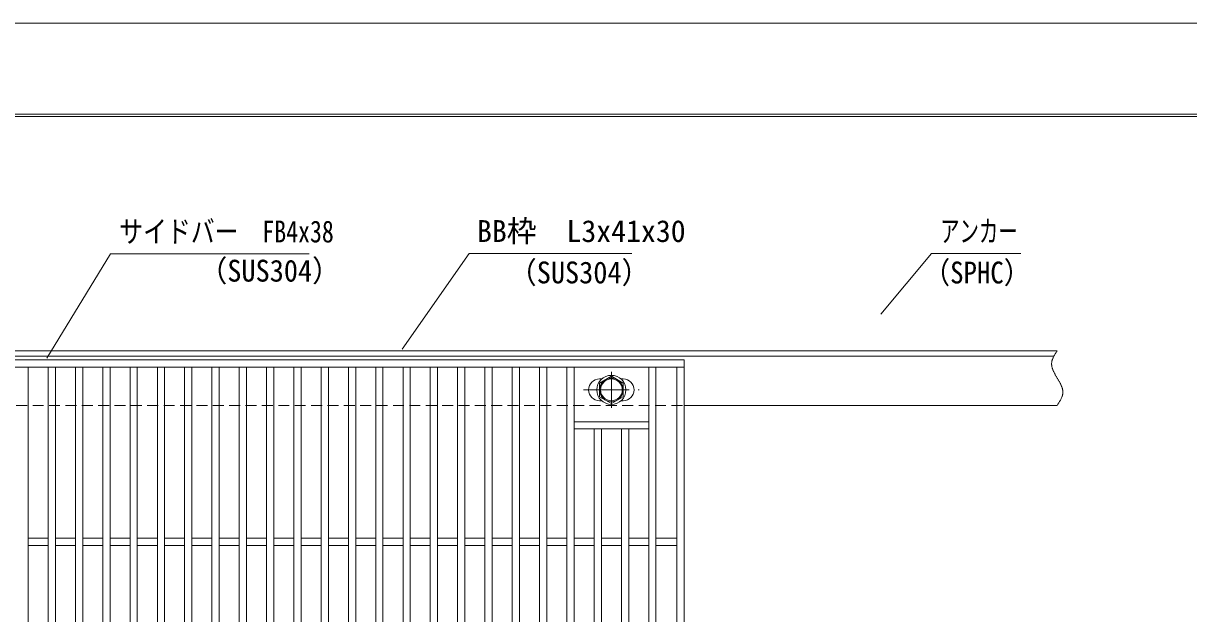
# Model space of a CAD drawing. Units: millimetres, scale not verified. Extents: x -1050 to 1050, y -742 to 742.
# Drawn here: x -159 to 482, y 418 to 742 of the extents above; entities that cross this region are included whole.
import ezdxf
from ezdxf.enums import TextEntityAlignment as Align

# ---------------------------------------------------------------- set-up
doc = ezdxf.new("R2010")
doc.units = ezdxf.units.MM
doc.header["$LTSCALE"] = 5
for name, pattern in [('CHAIN1', [8, 5, -1, 1, -1]), ('DASHED1', [1.8, 1.2, -0.6]), ('DOUBLE_CHAIN1', [8.8, 5, -1, 0.6, -0.6, 0.6, -1])]:
    doc.linetypes.add(name, pattern=pattern)
for name, color, linetype, lineweight in [('0-0_7-図\u3000枠', 4, 'Continuous', 9), ('0-1_寸法注釈', 2, 'Continuous', 9), ('0-3_DEFPOINTS', 134, 'Continuous', 9), ('0-4_蓋', 5, 'Continuous', 9), ('0-6_想像線', 134, 'DOUBLE_CHAIN1', 9), ('0-7_中心線', 6, 'CHAIN1', 9), ('0-8_枠', 7, 'Continuous', 9), ('0-9_溝開口', 4, 'DASHED1', 9), ('0-B_締付部品', 7, 'Continuous', 9)]:
    doc.layers.add(name, color=color, linetype=linetype, lineweight=lineweight)
doc.styles.add('ＭＳ ゴシック', font='')
doc.styles.get('ＭＳ ゴシック').set_extended_font_data('MS Gothic')

msp = doc.modelspace()

# ---------------------------------------------------------------- linework, layer by layer
at = {"layer": '0-0_7-図\u3000枠'}
msp.add_line((-973.75, 691.25), (998.75, 691.25), dxfattribs=at)
msp.add_lwpolyline([(-975, 692.5), (1000, 692.5), (1000, -692.5)], dxfattribs=at)
at = {"layer": '0-1_寸法注釈'}
for points in [[(-1.475, 615.749), (-110.699, 615.749), (-145.749, 558.322)], [(175.814, 615.968), (86.447, 615.968), (49.664, 563.288)], [(389.478, 615.968), (340.425, 615.968), (312.702, 582.538)]]:
    msp.add_lwpolyline(points, dxfattribs=at)
at = {"layer": '0-3_DEFPOINTS'}
msp.add_lwpolyline([(-1050, -742.5), (-1050, 742.5), (1050, 742.5), (1050, -742.5)], close=True, dxfattribs=at)
at = {"layer": '0-4_蓋'}
for p, q in [((204.55, 557.475), (-790.45, 557.475)), ((204.55, 157.475), (204.55, 557.475)), ((204.55, 553.475), (-790.45, 553.475)), ((-155.95, 553.475), (-155.95, 161.475)), ((-144.95, 553.475), (-144.95, 161.475)), ((-140.95, 553.475), (-140.95, 161.475)), ((-129.95, 553.475), (-129.95, 161.475)), ((-125.95, 553.475), (-125.95, 161.475)), ((-114.95, 553.475), (-114.95, 161.475)), ((-110.95, 553.475), (-110.95, 161.475)), ((-99.95, 553.475), (-99.95, 161.475)), ((-95.95, 553.475), (-95.95, 161.475)), ((-84.95, 553.475), (-84.95, 161.475)), ((-80.95, 553.475), (-80.95, 161.475)), ((-69.95, 553.475), (-69.95, 161.475)), ((-65.95, 553.475), (-65.95, 161.475)), ((-54.95, 553.475), (-54.95, 161.475)), ((-50.95, 553.475), (-50.95, 161.475)), ((-39.95, 553.475), (-39.95, 161.475)), ((-35.95, 553.475), (-35.95, 161.475)), ((-24.95, 553.475), (-24.95, 161.475)), ((-20.95, 553.475), (-20.95, 161.475)), ((-9.95, 553.475), (-9.95, 161.475)), ((-5.95, 553.475), (-5.95, 161.475)), ((5.05, 553.475), (5.05, 161.475)), ((9.05, 553.475), (9.05, 161.475)), ((20.05, 553.475), (20.05, 161.475)), ((24.05, 553.475), (24.05, 161.475)), ((35.05, 553.475), (35.05, 161.475)), ((39.05, 553.475), (39.05, 161.475)), ((50.05, 553.475), (50.05, 161.475)), ((54.05, 553.475), (54.05, 161.475)), ((65.05, 553.475), (65.05, 161.475)), ((69.05, 553.475), (69.05, 161.475)), ((80.05, 553.475), (80.05, 161.475)), ((84.05, 553.475), (84.05, 161.475)), ((95.05, 553.475), (95.05, 161.475)), ((99.05, 553.475), (99.05, 161.475)), ((110.05, 553.475), (110.05, 161.475)), ((114.05, 553.475), (114.05, 161.475)), ((125.05, 553.475), (125.05, 161.475)), ((129.05, 553.475), (129.05, 161.475)), ((140.05, 553.475), (140.05, 161.475)), ((144.05, 553.475), (144.05, 161.475)), ((185.05, 553.475), (185.05, 161.475)), ((189.05, 553.475), (189.05, 161.475)), ((200.55, 161.475), (200.55, 553.475)), ((158.05, 546.978), (159.262, 546.978)), ((169.838, 546.978), (171.05, 546.978)), ((158.05, 534.978), (159.255, 534.978)), ((169.845, 534.978), (171.05, 534.978)), ((185.05, 523.475), (144.05, 523.475)), ((185.05, 519.475), (144.05, 519.475)), ((155.05, 519.475), (155.05, 195.475)), ((159.05, 519.475), (159.05, 195.475)), ((170.05, 519.475), (170.05, 195.475)), ((174.05, 519.475), (174.05, 195.475)), ((-144.95, 459.475), (-155.95, 459.475)), ((-144.95, 455.475), (-155.95, 455.475)), ((-129.95, 459.475), (-140.95, 459.475)), ((-129.95, 455.475), (-140.95, 455.475)), ((-114.95, 459.475), (-125.95, 459.475)), ((-114.95, 455.475), (-125.95, 455.475)), ((-99.95, 459.475), (-110.95, 459.475)), ((-99.95, 455.475), (-110.95, 455.475)), ((-84.95, 459.475), (-95.95, 459.475)), ((-84.95, 455.475), (-95.95, 455.475)), ((-69.95, 459.475), (-80.95, 459.475)), ((-69.95, 455.475), (-80.95, 455.475)), ((-54.95, 459.475), (-65.95, 459.475)), ((-54.95, 455.475), (-65.95, 455.475)), ((-39.95, 459.475), (-50.95, 459.475)), ((-39.95, 455.475), (-50.95, 455.475)), ((-24.95, 459.475), (-35.95, 459.475)), ((-24.95, 455.475), (-35.95, 455.475)), ((-9.95, 459.475), (-20.95, 459.475)), ((-9.95, 455.475), (-20.95, 455.475)), ((5.05, 459.475), (-5.95, 459.475)), ((5.05, 455.475), (-5.95, 455.475)), ((20.05, 459.475), (9.05, 459.475)), ((20.05, 455.475), (9.05, 455.475)), ((35.05, 459.475), (24.05, 459.475)), ((35.05, 455.475), (24.05, 455.475)), ((50.05, 459.475), (39.05, 459.475)), ((50.05, 455.475), (39.05, 455.475)), ((65.05, 459.475), (54.05, 459.475)), ((65.05, 455.475), (54.05, 455.475)), ((80.05, 459.475), (69.05, 459.475)), ((80.05, 455.475), (69.05, 455.475)), ((95.05, 459.475), (84.05, 459.475)), ((95.05, 455.475), (84.05, 455.475)), ((110.05, 459.475), (99.05, 459.475)), ((110.05, 455.475), (99.05, 455.475)), ((125.05, 459.475), (114.05, 459.475)), ((125.05, 455.475), (114.05, 455.475)), ((140.05, 459.475), (129.05, 459.475)), ((140.05, 455.475), (129.05, 455.475)), ((155.05, 459.475), (144.05, 459.475)), ((155.05, 455.475), (144.05, 455.475)), ((170.05, 459.475), (159.05, 459.475)), ((170.05, 455.475), (159.05, 455.475)), ((185.05, 459.475), (174.05, 459.475)), ((185.05, 455.475), (174.05, 455.475)), ((200.55, 459.475), (189.05, 459.475)), ((200.55, 455.475), (189.05, 455.475))]:
    msp.add_line(p, q, dxfattribs=at)
for centre, start, end in [((158.05, 540.978), 90, 270), ((171.05, 540.978), 270, 90)]:
    msp.add_arc(centre, 6, start, end, dxfattribs=at)
at = {"layer": '0-6_想像線'}
for points in [[(409.55, 562.475), (409.359, 562.182), (409.169, 561.888), (408.98, 561.595), (408.792, 561.301), (408.608, 561.007), (408.427, 560.714), (408.249, 560.42), (408.076, 560.126), (407.909, 559.831), (407.747, 559.537), (407.592, 559.242), (407.443, 558.947), (407.303, 558.652), (407.171, 558.357), (407.048, 558.061), (406.935, 557.765), (406.832, 557.468), (406.741, 557.172), (406.661, 556.874), (406.593, 556.577), (406.538, 556.279), (406.497, 555.98), (406.47, 555.681), (406.458, 555.381), (406.46, 555.081), (406.476, 554.781), (406.505, 554.48), (406.547, 554.178), (406.601, 553.876), (406.666, 553.574), (406.743, 553.272), (406.829, 552.969), (406.926, 552.665), (407.032, 552.362), (407.147, 552.058), (407.27, 551.753), (407.401, 551.449), (407.538, 551.144), (407.683, 550.839)], [(407.683, 550.839), (407.833, 550.534), (407.989, 550.229), (408.15, 549.923), (408.316, 549.617), (408.485, 549.312), (408.657, 549.006), (408.833, 548.7), (409.01, 548.394), (409.189, 548.087), (409.369, 547.781), (409.55, 547.475)], [(411.417, 544.111), (411.267, 544.416), (411.111, 544.721), (410.95, 545.027), (410.784, 545.333), (410.615, 545.638), (410.443, 545.944), (410.267, 546.25), (410.09, 546.556), (409.911, 546.863), (409.731, 547.169), (409.55, 547.475)], [(409.55, 532.475), (409.741, 532.768), (409.931, 533.062), (410.12, 533.355), (410.308, 533.649), (410.492, 533.943), (410.673, 534.236), (410.851, 534.53), (411.024, 534.824), (411.191, 535.119), (411.353, 535.413), (411.508, 535.708), (411.657, 536.003), (411.797, 536.298), (411.929, 536.593), (412.052, 536.889), (412.165, 537.185), (412.268, 537.481), (412.359, 537.778), (412.439, 538.076), (412.507, 538.373), (412.562, 538.671), (412.603, 538.97), (412.63, 539.269), (412.642, 539.569), (412.64, 539.869), (412.624, 540.169), (412.595, 540.47), (412.553, 540.772), (412.499, 541.074), (412.434, 541.376), (412.357, 541.678), (412.271, 541.981), (412.174, 542.285), (412.068, 542.588), (411.953, 542.892), (411.83, 543.197), (411.699, 543.501), (411.562, 543.806), (411.417, 544.111)]]:
    msp.add_lwpolyline(points, dxfattribs=at)
at = {"layer": '0-7_中心線'}
for p, q in [((164.55, 550.871), (164.55, 531.085)), ((149.304, 540.978), (179.796, 540.978))]:
    msp.add_line(p, q, dxfattribs=at)
at = {"layer": '0-8_枠'}
for p, q in [((-795.45, 562.475), (409.55, 562.475)), ((-792.45, 559.475), (407.714, 559.475)), ((204.55, 532.475), (409.55, 532.475))]:
    msp.add_line(p, q, dxfattribs=at)
at = {"layer": '0-9_溝開口'}
msp.add_line((-765.45, 532.475), (204.55, 532.475), dxfattribs=at)
at = {"layer": '0-B_締付部品'}
for p, q in [((158.05, 544.731), (164.55, 548.483)), ((158.05, 537.225), (158.05, 544.731)), ((164.55, 533.472), (158.05, 537.225)), ((171.05, 537.225), (164.55, 533.472))]:
    msp.add_line(p, q, dxfattribs=at)
msp.add_lwpolyline([(164.55, 548.483), (171.05, 544.731), (171.05, 537.225)], dxfattribs=at)
for centre, radius in [((164.55, 540.975), 8), ((164.55, 540.978), 6.5), ((164.55, 540.978), 5.993)]:
    msp.add_circle(centre, radius, dxfattribs=at)

# ---------------------------------------------------------------- texts
at = {"layer": '0-1_寸法注釈', "color": 7, "style": 'ＭＳ ゴシック'}
for s, height, width, p in [('サイドバー\u3000FB4x38', 12.02, 0.8, (-105.921, 618.436)), ('アンカー', 12.02, 0.65, (345.202, 618.655)), ('（SUS304）', 12.02, 0.95, (-62.079, 596.881)), ('（SUS304）', 12.02, 0.95, (107.958, 595.919)), ('（SPHC）', 12.03, 0.9, (335.929, 595.865))]:
    msp.add_text(s, height=height, dxfattribs=dict(at, width=width)).set_placement(p, align=Align.BOTTOM_LEFT)
msp.add_text('BB枠\u3000L3x41x30', height=12.03, dxfattribs=at).set_placement((90.7, 618.655), align=Align.BOTTOM_LEFT)

doc.saveas('drawing.dxf')
